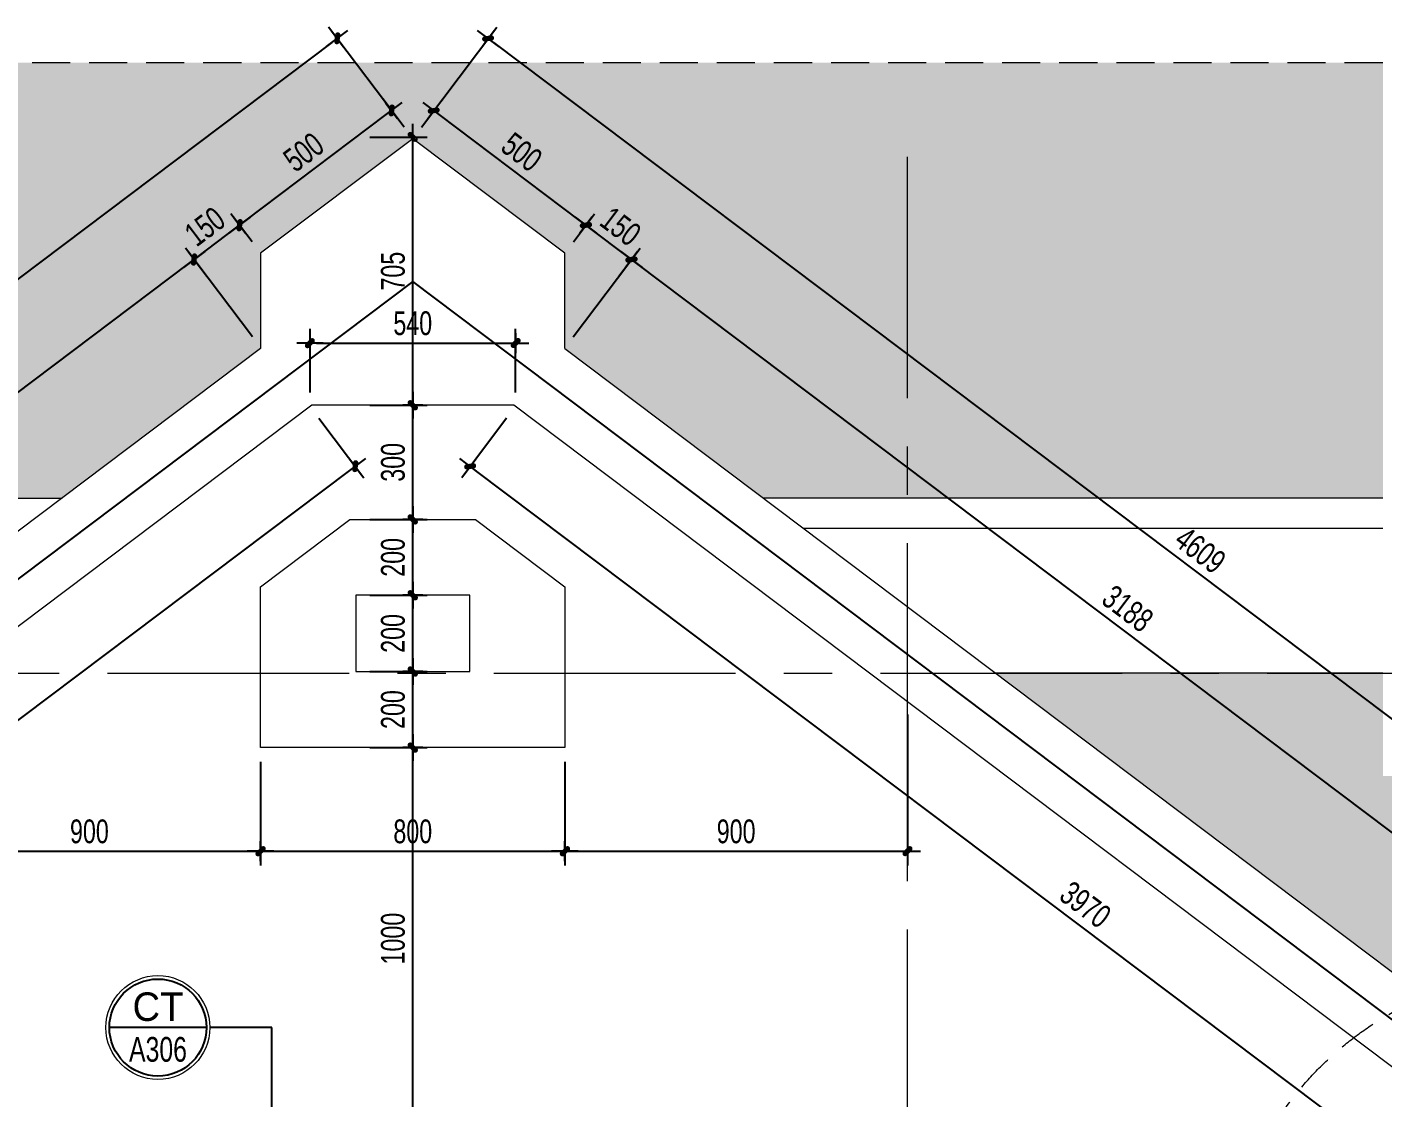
# Model space of a CAD drawing. Header units: inches. Extents: x 88947 to 296847, y 35049 to 161062.
# Drawn here: x 241749 to 245313, y 132473 to 135288 of the extents above; entities that cross this region are included whole.
import ezdxf
from ezdxf.enums import TextEntityAlignment as Align

# ---------------------------------------------------------------- set-up
doc = ezdxf.new("R2010")
doc.units = ezdxf.units.IN
doc.header["$MEASUREMENT"] = 0
doc.header["$PDMODE"] = 1
for name, pattern in [('ACAD_ISO03W100', [30, 12, -18]), ('CENTER', [50.8, 31.75, -6.35, 6.35, -6.35]), ('DASHED', [0.75, 0.5, -0.25])]:
    doc.linetypes.add(name, pattern=pattern)
for name, color, linetype, lineweight in [('A-Dims', 145, 'Continuous', 25), ('DIM', 7, 'Continuous', 25), ('HACTH', 8, 'Continuous', 5), ('HATCH', 8, 'Continuous', 5), ('KHUNG 2', 144, 'Continuous', 18), ('KY HIEU', 4, 'Continuous', 25), ('THAY', 3, 'Continuous', 18), ('TRUC', 252, 'ACAD_ISO03W100', 13)]:
    doc.layers.add(name, color=color, linetype=linetype, lineweight=lineweight)
doc.layers.add('NHO', color=8, linetype='Continuous')
doc.layers.add('text', color=2, linetype='Continuous')
doc.styles.add('FRANKO', font='VFRANKO.TTF')
doc.styles.add('TAS-MTEXT', font='VAVOB.TTF', dxfattribs={"width": 0.75})
doc.styles.add('VNI-HELVE-CONDENSE', font='VNARIAL.TTF', dxfattribs={"width": 0.7})
doc.dimstyles.new('TAS-50', dxfattribs={"dimscale": 25, "dimtxt": 2.5, "dimasz": 0.7, "dimexe": 1.5, "dimexo": 1.5, "dimgap": 0.8, "dimtad": 1, "dimdec": 0, "dimzin": 3, "dimdsep": 46, "dimtxsty": 'VNI-HELVE-CONDENSE', "dimblk": 'TICK', "dimcen": 2.5, "dimclrt": 71, "dimazin": 2, "dimtfac": 0.75, "dimtdec": 0, "dimtix": 1, "dimtmove": 2, "dimatfit": 2, "dimldrblk": 'TICK123', "dimfxl": 1.5, "dimtolj": 1, "dimtzin": 0, "dimarcsym": 0})

# ---------------------------------------------------------------- blocks, each defined once
blk = doc.blocks.new('A$C083E62B9')
at = {"layer": 'THAY'}
blk.add_lwpolyline([(-165.2, -500), (165.2, -500), (400, -676.9), (400, -1100), (-400, -1100), (-400, -676.9), (-165.2, -500)], dxfattribs=at)
blk.add_lwpolyline([(150, -699.6), (-150, -699.6), (-150, -900), (150, -900)], close=True, dxfattribs=at)
blk = doc.blocks.new('TICK')
at = {"layer": 'A-Dims', "color": 1}
for p, q in [((-2, 0), (2, 0)), ((0, 1.5), (0, -1.5))]:
    blk.add_line(p, q, dxfattribs=at)
at = {"layer": 'A-Dims', "color": 1, "const_width": 0.788}
blk.add_lwpolyline([(-0.33, -0.35), (0.38, 0.38)], dxfattribs=at)
at = {"layer": 'A-Dims', "color": 1, "const_width": 0.394}
for points in [[(0.24, 0.52, -0.414214), (0.52, 0.52, -1)], [(0.52, 0.52, -0.414214), (0.52, 0.24, -1)], [(-0.47, -0.21, 0.414214), (-0.47, -0.49, 1)], [(-0.47, -0.49, 0.414214), (-0.19, -0.49, 1)]]:
    blk.add_lwpolyline(points, format="xyb", dxfattribs=at)
blk = doc.blocks.new('TICK123')
at = {"layer": 'A-Dims', "color": 1}
blk.add_lwpolyline([(0.05, 0, 0, 0.84, 0), (-2.11, 0, 8.4, 8.4, 0)], format="xyseb", dxfattribs=at)
blk = doc.blocks.new('*D2768')
at = {"layer": 'Defpoints', "color": 0}
for p in [(242613.1, 133393.6), (242763.1, 133393.6), (242613.1, 132389.4)]:
    blk.add_point(p, dxfattribs=at)
at = {"layer": 'DIM', "color": 0, "lineweight": -2}
for p, q in [((242650.6, 133393.6), (242800.6, 133393.6)), ((242763.1, 132406.9), (242763.1, 133376.1)), ((242650.6, 132389.4), (242800.6, 132389.4))]:
    blk.add_line(p, q, dxfattribs=at)
at = {"layer": 'DIM', "color": 0, "lineweight": -2, "xscale": 17.5, "yscale": 17.5, "zscale": 17.5}
for p, rotation in [((242763.1, 133393.6), 90), ((242763.1, 132389.4), 270)]:
    blk.add_blockref('TICK', p, dxfattribs=dict(at, rotation=rotation))
at = {"layer": 'DIM', "color": 71, "insert": (242711.2, 132891.5), "char_height": 62.5, "attachment_point": 5, "rotation": 90, "style": 'VNI-HELVE-CONDENSE'}
blk.add_mtext('\\A1;1000', dxfattribs=at)
blk = doc.blocks.new('*D2769')
at = {"layer": 'Defpoints', "color": 0}
for p in [(242613.1, 133593.6), (242763.1, 133593.6), (242613.1, 133393.6)]:
    blk.add_point(p, dxfattribs=at)
at = {"layer": 'DIM', "color": 0, "lineweight": -2}
for p, q in [((242650.6, 133593.6), (242800.6, 133593.6)), ((242763.1, 133411.1), (242763.1, 133576.1)), ((242650.6, 133393.6), (242800.6, 133393.6))]:
    blk.add_line(p, q, dxfattribs=at)
at = {"layer": 'DIM', "color": 0, "lineweight": -2, "xscale": 17.5, "yscale": 17.5, "zscale": 17.5}
for p, rotation in [((242763.1, 133593.6), 90), ((242763.1, 133393.6), 270)]:
    blk.add_blockref('TICK', p, dxfattribs=dict(at, rotation=rotation))
at = {"layer": 'DIM', "color": 71, "insert": (242711.2, 133493.6), "char_height": 62.5, "attachment_point": 5, "rotation": 90, "style": 'VNI-HELVE-CONDENSE'}
blk.add_mtext('\\A1;200', dxfattribs=at)
blk = doc.blocks.new('*D2770')
at = {"layer": 'Defpoints', "color": 0}
for p in [(242613.1, 133794.1), (242763.1, 133794.1), (242613.1, 133593.6)]:
    blk.add_point(p, dxfattribs=at)
at = {"layer": 'DIM', "color": 0, "lineweight": -2}
for p, q in [((242650.6, 133794.1), (242800.6, 133794.1)), ((242763.1, 133611.1), (242763.1, 133776.6)), ((242650.6, 133593.6), (242800.6, 133593.6))]:
    blk.add_line(p, q, dxfattribs=at)
at = {"layer": 'DIM', "color": 0, "lineweight": -2, "xscale": 17.5, "yscale": 17.5, "zscale": 17.5}
for p, rotation in [((242763.1, 133794.1), 90), ((242763.1, 133593.6), 270)]:
    blk.add_blockref('TICK', p, dxfattribs=dict(at, rotation=rotation))
at = {"layer": 'DIM', "color": 71, "insert": (242711.2, 133693.8), "char_height": 62.5, "attachment_point": 5, "rotation": 90, "style": 'VNI-HELVE-CONDENSE'}
blk.add_mtext('\\A1;200', dxfattribs=at)
blk = doc.blocks.new('*D2771')
at = {"layer": 'Defpoints', "color": 0}
for p in [(242613.1, 133993.6), (242763.1, 133993.6), (242613.1, 133794.1)]:
    blk.add_point(p, dxfattribs=at)
at = {"layer": 'DIM', "color": 0, "lineweight": -2}
for p, q in [((242650.6, 133993.6), (242800.6, 133993.6)), ((242763.1, 133811.6), (242763.1, 133976.1)), ((242650.6, 133794.1), (242800.6, 133794.1))]:
    blk.add_line(p, q, dxfattribs=at)
at = {"layer": 'DIM', "color": 0, "lineweight": -2, "xscale": 17.5, "yscale": 17.5, "zscale": 17.5}
for p, rotation in [((242763.1, 133993.6), 90), ((242763.1, 133794.1), 270)]:
    blk.add_blockref('TICK', p, dxfattribs=dict(at, rotation=rotation))
at = {"layer": 'DIM', "color": 71, "insert": (242711.2, 133893.8), "char_height": 62.5, "attachment_point": 5, "rotation": 90, "style": 'VNI-HELVE-CONDENSE'}
blk.add_mtext('\\A1;200', dxfattribs=at)
blk = doc.blocks.new('*D2772')
at = {"layer": 'Defpoints', "color": 0}
for p in [(242613.1, 134293.6), (242763.1, 134293.6), (242613.1, 133993.6)]:
    blk.add_point(p, dxfattribs=at)
at = {"layer": 'DIM', "color": 0, "lineweight": -2}
for p, q in [((242650.6, 134293.6), (242800.6, 134293.6)), ((242763.1, 134011.1), (242763.1, 134276.1)), ((242650.6, 133993.6), (242800.6, 133993.6))]:
    blk.add_line(p, q, dxfattribs=at)
at = {"layer": 'DIM', "color": 0, "lineweight": -2, "xscale": 17.5, "yscale": 17.5, "zscale": 17.5}
for p, rotation in [((242763.1, 134293.6), 90), ((242763.1, 133993.6), 270)]:
    blk.add_blockref('TICK', p, dxfattribs=dict(at, rotation=rotation))
at = {"layer": 'DIM', "color": 71, "insert": (242711.2, 134143.6), "char_height": 62.5, "attachment_point": 5, "rotation": 90, "style": 'VNI-HELVE-CONDENSE'}
blk.add_mtext('\\A1;300', dxfattribs=at)
blk = doc.blocks.new('*D2773')
at = {"layer": 'Defpoints', "color": 0}
for p in [(242613.1, 134998.8), (242763.1, 134998.8), (242613.1, 134293.6)]:
    blk.add_point(p, dxfattribs=at)
at = {"layer": 'DIM', "color": 0, "lineweight": -2}
for p, q in [((242650.6, 134998.8), (242800.6, 134998.8)), ((242763.1, 134311.1), (242763.1, 134981.3)), ((242650.6, 134293.6), (242800.6, 134293.6))]:
    blk.add_line(p, q, dxfattribs=at)
at = {"layer": 'DIM', "color": 0, "lineweight": -2, "xscale": 17.5, "yscale": 17.5, "zscale": 17.5}
for p, rotation in [((242763.1, 134998.8), 90), ((242763.1, 134293.6), 270)]:
    blk.add_blockref('TICK', p, dxfattribs=dict(at, rotation=rotation))
at = {"layer": 'DIM', "color": 71, "insert": (242711.2, 134646.2), "char_height": 62.5, "attachment_point": 5, "rotation": 90, "style": 'VNI-HELVE-CONDENSE'}
blk.add_mtext('\\A1;705', dxfattribs=at)
blk = doc.blocks.new('*D2774')
at = {"layer": 'Defpoints', "color": 0}
for p in [(243033.2, 134457.1), (242493, 134289.4), (243033.2, 134289.4)]:
    blk.add_point(p, dxfattribs=at)
at = {"layer": 'DIM', "color": 0, "lineweight": -2}
for p, q in [((242493, 134326.9), (242493, 134494.6)), ((243033.2, 134326.9), (243033.2, 134494.6)), ((242510.5, 134457.1), (243015.7, 134457.1))]:
    blk.add_line(p, q, dxfattribs=at)
at = {"layer": 'DIM', "color": 0, "lineweight": -2, "xscale": 17.5, "yscale": 17.5, "zscale": 17.5, "rotation": 180}
blk.add_blockref('TICK', (242493, 134457.1), dxfattribs=at)
at = {"layer": 'DIM', "color": 0, "lineweight": -2, "xscale": 17.5, "yscale": 17.5, "zscale": 17.5}
blk.add_blockref('TICK', (243033.2, 134457.1), dxfattribs=at)
at = {"layer": 'DIM', "color": 71, "insert": (242763.1, 134509), "char_height": 62.5, "attachment_point": 5, "style": 'VNI-HELVE-CONDENSE'}
blk.add_mtext('\\A1;540', dxfattribs=at)
blk = doc.blocks.new('*D2775')
at = {"layer": 'Defpoints', "color": 0}
for p in [(241463.1, 133514), (242363.1, 133393.6), (242363.1, 133121.1)]:
    blk.add_point(p, dxfattribs=at)
at = {"layer": 'DIM', "color": 0, "lineweight": -2}
for p, q in [((241463.1, 133476.5), (241463.1, 133083.6)), ((242363.1, 133356.1), (242363.1, 133083.6)), ((241480.6, 133121.1), (242345.6, 133121.1))]:
    blk.add_line(p, q, dxfattribs=at)
at = {"layer": 'DIM', "color": 0, "lineweight": -2, "xscale": 17.5, "yscale": 17.5, "zscale": 17.5, "rotation": 180}
blk.add_blockref('TICK', (241463.1, 133121.1), dxfattribs=at)
at = {"layer": 'DIM', "color": 0, "lineweight": -2, "xscale": 17.5, "yscale": 17.5, "zscale": 17.5}
blk.add_blockref('TICK', (242363.1, 133121.1), dxfattribs=at)
at = {"layer": 'DIM', "color": 71, "insert": (241913.1, 133173), "char_height": 62.5, "attachment_point": 5, "style": 'VNI-HELVE-CONDENSE'}
blk.add_mtext('\\A1;900', dxfattribs=at)
blk = doc.blocks.new('*D2776')
at = {"layer": 'Defpoints', "color": 0}
for p in [(242363.1, 133393.6), (243163.1, 133393.6), (243163.1, 133121.1)]:
    blk.add_point(p, dxfattribs=at)
at = {"layer": 'DIM', "color": 0, "lineweight": -2}
for p, q in [((242363.1, 133356.1), (242363.1, 133083.6)), ((243163.1, 133356.1), (243163.1, 133083.6)), ((242380.6, 133121.1), (243145.6, 133121.1))]:
    blk.add_line(p, q, dxfattribs=at)
at = {"layer": 'DIM', "color": 0, "lineweight": -2, "xscale": 17.5, "yscale": 17.5, "zscale": 17.5, "rotation": 180}
blk.add_blockref('TICK', (242363.1, 133121.1), dxfattribs=at)
at = {"layer": 'DIM', "color": 0, "lineweight": -2, "xscale": 17.5, "yscale": 17.5, "zscale": 17.5}
blk.add_blockref('TICK', (243163.1, 133121.1), dxfattribs=at)
at = {"layer": 'DIM', "color": 71, "insert": (242763.1, 133173), "char_height": 62.5, "attachment_point": 5, "style": 'VNI-HELVE-CONDENSE'}
blk.add_mtext('\\A1;800', dxfattribs=at)
blk = doc.blocks.new('*D2777')
at = {"layer": 'Defpoints', "color": 0}
for p in [(244063.1, 133518.3), (243163.1, 133393.6), (244063.1, 133121.1)]:
    blk.add_point(p, dxfattribs=at)
at = {"layer": 'DIM', "color": 0, "lineweight": -2}
for p, q in [((244063.1, 133480.8), (244063.1, 133083.6)), ((243163.1, 133356.1), (243163.1, 133083.6)), ((243180.6, 133121.1), (244045.6, 133121.1))]:
    blk.add_line(p, q, dxfattribs=at)
at = {"layer": 'DIM', "color": 0, "lineweight": -2, "xscale": 17.5, "yscale": 17.5, "zscale": 17.5, "rotation": 180}
blk.add_blockref('TICK', (243163.1, 133121.1), dxfattribs=at)
at = {"layer": 'DIM', "color": 0, "lineweight": -2, "xscale": 17.5, "yscale": 17.5, "zscale": 17.5}
blk.add_blockref('TICK', (244063.1, 133121.1), dxfattribs=at)
at = {"layer": 'DIM', "color": 71, "insert": (243613.1, 133173), "char_height": 62.5, "attachment_point": 5, "style": 'VNI-HELVE-CONDENSE'}
blk.add_mtext('\\A1;900', dxfattribs=at)
blk = doc.blocks.new('*D2781')
at = {"layer": 'Defpoints', "color": 0}
for p in [(242307.9, 134767.1), (242363.5, 134693.3), (242243.7, 134603.1)]:
    blk.add_point(p, dxfattribs=at)
at = {"layer": 'DIM', "color": 0, "lineweight": -2}
for p, q in [((242340.9, 134723.3), (242285.3, 134797)), ((242202.1, 134687.4), (242293.9, 134756.5)), ((242221.2, 134633.1), (242165.6, 134706.8))]:
    blk.add_line(p, q, dxfattribs=at)
at = {"layer": 'DIM', "color": 0, "lineweight": -2, "xscale": 17.5, "yscale": 17.5, "zscale": 17.5}
for p, rotation in [((242307.9, 134767.1), 36.99999999970279), ((242188.2, 134676.8), 216.9999999997028)]:
    blk.add_blockref('TICK', p, dxfattribs=dict(at, rotation=rotation))
at = {"layer": 'DIM', "color": 71, "insert": (242216.8, 134763.4), "char_height": 62.5, "attachment_point": 5, "rotation": 37, "style": 'VNI-HELVE-CONDENSE'}
blk.add_mtext('\\A1;150', dxfattribs=at)
blk = doc.blocks.new('*D2782')
at = {"layer": 'Defpoints', "color": 0}
for p in [(242707.5, 135068.2), (242763.1, 134994.5), (242363.5, 134693.3)]:
    blk.add_point(p, dxfattribs=at)
at = {"layer": 'DIM', "color": 0, "lineweight": -2}
for p, q in [((242740.5, 135024.4), (242685, 135098.2)), ((242321.9, 134777.6), (242693.6, 135057.7)), ((242340.9, 134723.3), (242285.3, 134797))]:
    blk.add_line(p, q, dxfattribs=at)
at = {"layer": 'DIM', "color": 0, "lineweight": -2, "xscale": 17.5, "yscale": 17.5, "zscale": 17.5}
for p, rotation in [((242707.5, 135068.2), 36.99999999970279), ((242307.9, 134767.1), 216.9999999997028)]:
    blk.add_blockref('TICK', p, dxfattribs=dict(at, rotation=rotation))
at = {"layer": 'DIM', "color": 71, "insert": (242476.5, 134959.1), "char_height": 62.5, "attachment_point": 5, "rotation": 37, "style": 'VNI-HELVE-CONDENSE'}
blk.add_mtext('\\A1;500', dxfattribs=at)
blk = doc.blocks.new('*D2783')
at = {"layer": 'Defpoints', "color": 0}
for p in [(242763.1, 134994.5), (238884, 132484.4), (239112.6, 132181)]:
    blk.add_point(p, dxfattribs=at)
at = {"layer": 'DIM', "color": 0, "lineweight": -2}
for p, q in [((242740.5, 135024.4), (242542, 135287.8)), ((242550.6, 135247.4), (238898, 132494.9)), ((239090.1, 132211), (238861.5, 132514.3))]:
    blk.add_line(p, q, dxfattribs=at)
at = {"layer": 'DIM', "color": 0, "lineweight": -2, "xscale": 17.5, "yscale": 17.5, "zscale": 17.5}
for p, rotation in [((242564.6, 135257.9), 36.99999999970282), ((238884, 132484.4), 216.9999999997028)]:
    blk.add_blockref('TICK', p, dxfattribs=dict(at, rotation=rotation))
at = {"layer": 'DIM', "color": 71, "insert": (240693.1, 133912.6), "char_height": 62.5, "attachment_point": 5, "rotation": 37, "style": 'VNI-HELVE-CONDENSE'}
blk.add_mtext('\\A1;4609', dxfattribs=at)
blk = doc.blocks.new('*D2784')
at = {"layer": 'Defpoints', "color": 0}
for p in [(242188.2, 134676.8), (242364.1, 134443.4), (239817.8, 132524.6)]:
    blk.add_point(p, dxfattribs=at)
at = {"layer": 'DIM', "color": 0, "lineweight": -2}
for p, q in [((242341.5, 134473.3), (242165.6, 134706.8)), ((239655.9, 132768.6), (242174.2, 134666.3)), ((239795.2, 132554.6), (239619.3, 132788))]:
    blk.add_line(p, q, dxfattribs=at)
at = {"layer": 'DIM', "color": 0, "lineweight": -2, "xscale": 17.5, "yscale": 17.5, "zscale": 17.5}
for p, rotation in [((242188.2, 134676.8), 36.99999999970279), ((239641.9, 132758.1), 216.9999999997028)]:
    blk.add_blockref('TICK', p, dxfattribs=dict(at, rotation=rotation))
at = {"layer": 'DIM', "color": 71, "insert": (240883.8, 133758.9), "char_height": 62.5, "attachment_point": 5, "rotation": 37, "style": 'VNI-HELVE-CONDENSE'}
blk.add_mtext('\\A1;3188', dxfattribs=at)
blk = doc.blocks.new('*D2788')
at = {"layer": 'Defpoints', "color": 0}
for p in [(243218.3, 134767.1), (243162.7, 134693.3), (243282.5, 134603.1)]:
    blk.add_point(p, dxfattribs=at)
at = {"layer": 'DIM', "color": 0, "lineweight": -2}
for p, q in [((243185.3, 134723.3), (243240.9, 134797)), ((243324, 134687.4), (243232.3, 134756.5)), ((243305, 134633.1), (243360.6, 134706.8))]:
    blk.add_line(p, q, dxfattribs=at)
at = {"layer": 'DIM', "color": 0, "lineweight": -2, "xscale": 17.5, "yscale": 17.5, "zscale": 17.5}
for p, rotation in [((243218.3, 134767.1), 142.9999999986278), ((243338, 134676.8), 322.9999999986278)]:
    blk.add_blockref('TICK', p, dxfattribs=dict(at, rotation=rotation))
at = {"layer": 'DIM', "color": 71, "insert": (243309.4, 134763.4), "char_height": 62.5, "attachment_point": 5, "rotation": 323, "style": 'VNI-HELVE-CONDENSE'}
blk.add_mtext('\\A1;150', dxfattribs=at)
blk = doc.blocks.new('*D2789')
at = {"layer": 'Defpoints', "color": 0}
for p in [(242818.7, 135068.2), (242763.1, 134994.5), (243162.7, 134693.3)]:
    blk.add_point(p, dxfattribs=at)
at = {"layer": 'DIM', "color": 0, "lineweight": -2}
for p, q in [((242785.7, 135024.4), (242841.2, 135098.2)), ((243204.3, 134777.6), (242832.6, 135057.7)), ((243185.3, 134723.3), (243240.9, 134797))]:
    blk.add_line(p, q, dxfattribs=at)
at = {"layer": 'DIM', "color": 0, "lineweight": -2, "xscale": 17.5, "yscale": 17.5, "zscale": 17.5}
for p, rotation in [((242818.7, 135068.2), 142.9999999986278), ((243218.3, 134767.1), 322.9999999986278)]:
    blk.add_blockref('TICK', p, dxfattribs=dict(at, rotation=rotation))
at = {"layer": 'DIM', "color": 71, "insert": (243049.7, 134959.1), "char_height": 62.5, "attachment_point": 5, "rotation": 323, "style": 'VNI-HELVE-CONDENSE'}
blk.add_mtext('\\A1;500', dxfattribs=at)
blk = doc.blocks.new('*D2790')
at = {"layer": 'Defpoints', "color": 0}
for p in [(242763.1, 134994.5), (246642.1, 132484.4), (246413.6, 132181)]:
    blk.add_point(p, dxfattribs=at)
at = {"layer": 'DIM', "color": 0, "lineweight": -2}
for p, q in [((242785.7, 135024.4), (242984.2, 135287.8)), ((242975.6, 135247.4), (246628.2, 132494.9)), ((246436.1, 132211), (246664.7, 132514.3))]:
    blk.add_line(p, q, dxfattribs=at)
at = {"layer": 'DIM', "color": 0, "lineweight": -2, "xscale": 17.5, "yscale": 17.5, "zscale": 17.5}
for p, rotation in [((242961.6, 135257.9), 142.9999999986278), ((246642.1, 132484.4), 322.9999999986278)]:
    blk.add_blockref('TICK', p, dxfattribs=dict(at, rotation=rotation))
at = {"layer": 'DIM', "color": 71, "insert": (244833.1, 133912.6), "char_height": 62.5, "attachment_point": 5, "rotation": 323, "style": 'VNI-HELVE-CONDENSE'}
blk.add_mtext('\\A1;4609', dxfattribs=at)
blk = doc.blocks.new('*D2791')
at = {"layer": 'Defpoints', "color": 0}
for p in [(243338, 134676.8), (243162.1, 134443.4), (245708.4, 132524.6)]:
    blk.add_point(p, dxfattribs=at)
at = {"layer": 'DIM', "color": 0, "lineweight": -2}
for p, q in [((243184.7, 134473.3), (243360.6, 134706.8)), ((245870.3, 132768.6), (243352, 134666.3)), ((245731, 132554.6), (245906.9, 132788))]:
    blk.add_line(p, q, dxfattribs=at)
at = {"layer": 'DIM', "color": 0, "lineweight": -2, "xscale": 17.5, "yscale": 17.5, "zscale": 17.5}
for p, rotation in [((243338, 134676.8), 142.9999999986278), ((245884.3, 132758.1), 322.9999999986278)]:
    blk.add_blockref('TICK', p, dxfattribs=dict(at, rotation=rotation))
at = {"layer": 'DIM', "color": 71, "insert": (244642.4, 133758.9), "char_height": 62.5, "attachment_point": 5, "rotation": 323, "style": 'VNI-HELVE-CONDENSE'}
blk.add_mtext('\\A1;3188', dxfattribs=at)
blk = doc.blocks.new('*D2792')
at = {"layer": 'Defpoints', "color": 0}
for p in [(242494, 134289.4), (242611.8, 134133), (239322.8, 131901.5)]:
    blk.add_point(p, dxfattribs=at)
at = {"layer": 'DIM', "color": 0, "lineweight": -2}
for p, q in [((242516.6, 134259.4), (242634.3, 134103)), ((239454.5, 131755.7), (242597.8, 134122.5)), ((239345.3, 131871.6), (239463.1, 131715.2))]:
    blk.add_line(p, q, dxfattribs=at)
at = {"layer": 'DIM', "color": 0, "lineweight": -2, "xscale": 17.5, "yscale": 17.5, "zscale": 17.5}
for p, rotation in [((242611.8, 134133), 36.97832087007659), ((239440.5, 131745.1), 216.9783208700766)]:
    blk.add_blockref('TICK', p, dxfattribs=dict(at, rotation=rotation))
at = {"layer": 'DIM', "color": 71, "insert": (240994.9, 132980.5), "char_height": 62.5, "attachment_point": 5, "rotation": 36.9783, "style": 'VNI-HELVE-CONDENSE'}
blk.add_mtext('\\A1;3970', dxfattribs=at)
blk = doc.blocks.new('*D2793')
at = {"layer": 'Defpoints', "color": 0}
for p in [(243032.2, 134289.4), (242914.4, 134133), (246203.4, 131901.5)]:
    blk.add_point(p, dxfattribs=at)
at = {"layer": 'DIM', "color": 0, "lineweight": -2}
for p, q in [((243009.6, 134259.4), (242891.9, 134103)), ((246071.7, 131755.7), (242928.4, 134122.5)), ((246180.9, 131871.6), (246063.1, 131715.2))]:
    blk.add_line(p, q, dxfattribs=at)
at = {"layer": 'DIM', "color": 0, "lineweight": -2, "xscale": 17.5, "yscale": 17.5, "zscale": 17.5}
for p, rotation in [((242914.4, 134133), 143.0216791299234), ((246085.7, 131745.1), 323.0216791299234)]:
    blk.add_blockref('TICK', p, dxfattribs=dict(at, rotation=rotation))
at = {"layer": 'DIM', "color": 71, "insert": (244531.3, 132980.5), "char_height": 62.5, "attachment_point": 5, "rotation": 323.0217, "style": 'VNI-HELVE-CONDENSE'}
blk.add_mtext('\\A1;3970', dxfattribs=at)
blk = doc.blocks.new('*D2794')
at = {"layer": 'Defpoints', "color": 0}
for p in [(244313.6, 133325.3), (245809, 132023.8), (246202.9, 131901.5), (246047.6, 131751.5), (246097.6, 131751.5)]:
    blk.add_point(p, dxfattribs=at)
at = {"layer": 'DIM', "color": 0, "lineweight": -2}
blk.add_line((246010.1, 131751.5), (245712, 131751.5), dxfattribs=at)
blk.add_arc((246402, 131751.5), 652.5, 144.5366, 178.4633, dxfattribs=at)
at = {"layer": 'DIM', "color": 0, "lineweight": -2, "xscale": 17.5, "yscale": 17.5, "zscale": 17.5}
for p, rotation in [((245880.9, 132144.2), 53.76825566658695), ((245749.5, 131751.5), 269.2316328176317)]:
    blk.add_blockref('TICK', p, dxfattribs=dict(at, rotation=rotation))
at = {"layer": 'DIM', "color": 71, "insert": (245734, 131975), "char_height": 62.5, "attachment_point": 5, "rotation": 71.4999, "style": 'VNI-HELVE-CONDENSE'}
blk.add_mtext('\\A1;37°', dxfattribs=at)

msp = doc.modelspace()

# ---------------------------------------------------------------- hatches: boundary and pattern name
at = {"layer": 'HACTH'}
h = msp.add_hatch(dxfattribs=at)
h.set_pattern_fill('TILE_02', color=256, scale=100, style=0, pattern_type=2)
h.set_pattern_definition([(0, (236987.56, 133607.68), (200, 100), [25, -175]), (0, (236987.56, 133620.18), (200, 100), [25, -75]), (0, (237087.56, 133632.68), (200, 100), [25, -175]), (0, (236937.56, 133570.18), (200, 100), [12.5, -100, 12.5, -75]), (45, (236950.06, 133595.18), (0, 100.00003), [17.6777, -265.165]), (45, (236937.56, 133632.68), (0, 100.00003), [12.63, -270.2127]), (45, (236937.56, 133645.18), (0, 100.00003), [15.15, -267.6927]), (135, (237062.56, 133645.18), (0, 100.00003), [15.15, -267.6927]), (135, (237062.56, 133632.68), (0, 100.00003), [12.63, -270.2127]), (135, (237050.06, 133595.18), (0, 100.00003), [17.6777, -265.165]), (26.565, (236962.56, 133595.18), (5e-05, 100), [27.951, -195.656]), (26.565, (236962.56, 133607.68), (5e-05, 100), [27.951, -195.656]), (26.565, (236912.56, 133620.18), (5e-05, 100), [27.951, -195.656]), (26.565, (236912.56, 133632.68), (5e-05, 100), [27.951, -195.656]), (63.43495, (236937.562, 133570.18), (-5e-05, 100), [27.951, -419.2627]), (63.43495, (236950.062, 133570.18), (-5e-05, 100), [27.951, -419.2627]), (116.56505, (237050.062, 133570.18), (5e-05, 100), [27.951, -419.2627]), (116.56505, (237062.562, 133570.18), (5e-05, 100), [27.951, -419.2627]), (153.435, (237037.56, 133595.18), (-5e-05, 100), [27.951, -195.656]), (153.435, (237037.56, 133607.68), (-5e-05, 100), [27.951, -195.656]), (153.435, (237087.56, 133620.18), (-5e-05, 100), [27.951, -195.656]), (153.435, (237087.56, 133632.68), (-5e-05, 100), [27.951, -195.656]), (82.87498, (236937.562, 133570.18), (-2.5e-05, 100.000016), [100.7782, -1511.6733]), (97.12502, (237062.562, 133570.18), (2.5e-05, 100.000016), [100.7782, -1511.6733])])
h.paths.add_polyline_path([(241563.1, 135194.5), (240213.1, 135194.5), (240213.1, 134049.8), (241563.1, 134049.8)])
h.paths.add_polyline_path([(243963.1, 135194.5), (241563.1, 135194.5), (241563.1, 134049.8), (241841.7, 134049.8), (242363.1, 134442.6), (242363.1, 134693.1), (242763.1, 134994.5), (243163.1, 134693.1), (243163.1, 134442.6), (243684.5, 134049.8), (243963.1, 134049.8)])
h.paths.add_polyline_path([(245313.1, 135194.5), (243963.1, 135194.5), (243963.1, 134049.8), (245313.1, 134049.8)])
h = msp.add_hatch(dxfattribs=at)
h.set_pattern_fill('TILE_02', color=256, scale=100, style=0, pattern_type=2)
h.set_pattern_definition([(0, (244469.89, 133192.87), (200, 100), [25, -175]), (0, (244469.89, 133205.37), (200, 100), [25, -75]), (0, (244569.89, 133217.87), (200, 100), [25, -175]), (0, (244419.89, 133155.37), (200, 100), [12.5, -100, 12.5, -75]), (45, (244432.39, 133180.37), (0, 100), [17.678, -265.165]), (45, (244419.89, 133217.87), (0, 100), [12.63, -270.213]), (45, (244419.89, 133230.37), (0, 100), [15.15, -267.693]), (135, (244544.89, 133230.37), (0, 100), [15.15, -267.693]), (135, (244544.89, 133217.87), (0, 100), [12.63, -270.213]), (135, (244532.39, 133180.37), (0, 100), [17.678, -265.165]), (26.565, (244444.89, 133180.37), (5e-05, 100), [27.951, -195.656]), (26.565, (244444.89, 133192.87), (5e-05, 100), [27.951, -195.656]), (26.565, (244394.89, 133205.37), (5e-05, 100), [27.951, -195.656]), (26.565, (244394.89, 133217.87), (5e-05, 100), [27.951, -195.656]), (63.435, (244419.89, 133155.367), (-5e-05, 100), [27.951, -419.2627]), (63.435, (244432.39, 133155.367), (-5e-05, 100), [27.951, -419.2627]), (116.565, (244532.39, 133155.367), (5e-05, 100), [27.951, -419.2627]), (116.565, (244544.89, 133155.367), (5e-05, 100), [27.951, -419.2627]), (153.435, (244519.89, 133180.37), (-5e-05, 100), [27.951, -195.656]), (153.435, (244519.89, 133192.87), (-5e-05, 100), [27.951, -195.656]), (153.435, (244569.89, 133205.37), (-5e-05, 100), [27.951, -195.656]), (153.435, (244569.89, 133217.87), (-5e-05, 100), [27.951, -195.656]), (82.875, (244419.89, 133155.367), (-2.5e-05, 100.000016), [100.778, -1511.6733]), (97.125, (244544.89, 133155.367), (2.5e-05, 100.000016), [100.778, -1511.6733])])
h.paths.add_polyline_path([(245313.1, 133589.4), (244295.4, 133589.4), (245429.3, 132734.9), (245463.1, 132734.9), (245463.1, 133318.6), (245313.1, 133318.6)])
h.paths.add_polyline_path([(246613.1, 133589.4), (246613.1, 135194.5), (245613.1, 135194.5), (245613.1, 133589.4)])
h.paths.add_polyline_path([(246613.1, 132734.9), (246613.1, 133589.4), (245613.1, 133589.4), (245613.1, 133318.6), (245463.1, 133318.6), (245463.1, 132734.9)])

# ---------------------------------------------------------------- linework, layer by layer
at = {"layer": 'Defpoints'}
msp.add_lwpolyline([(246263.1, 131981.4), (242763.1, 134618.8), (239263.1, 131981.4)], dxfattribs=at)
at = {"layer": 'KHUNG 2', "linetype": 'DASHED', "ltscale": 200}
msp.add_lwpolyline([(238912.6, 135194.5), (246613.1, 135194.5), (246613.1, 131117.5), (238912.6, 131117.5)], close=True, dxfattribs=at)
msp.add_circle((245755.8, 131947.1), 858.6, dxfattribs=at)
at = {"layer": 'KY HIEU'}
msp.add_line((242220.7, 132657.6), (241965.7, 132657.6), dxfattribs=at)
at = {"layer": 'KY HIEU', "const_width": 2.75}
msp.add_lwpolyline([(241965.9, 132657.6, 1), (242220.6, 132657.6, 1)], format="xyb", close=True, dxfattribs=at)
at = {"layer": 'NHO'}
msp.add_circle((242093.2, 132657.6), 127.5, dxfattribs=at)
at = {"layer": 'THAY'}
for points in [[(243163.1, 134442.6), (243163.1, 134693.1), (242763.1, 134994.5), (242363.1, 134693.1), (242363.1, 134442.6)], [(242363.1, 134442.6), (239817.8, 132524.6)], [(243163.1, 134442.6), (245708.4, 132524.6)], [(246202.9, 131901.5), (243028.5, 134293.6), (242497.7, 134293.6), (239323.3, 131901.5)], [(240213.1, 134049.8), (241841.7, 134049.8)], [(245313.1, 134049.8), (243684.5, 134049.8)], [(245313.1, 133969.9), (243790.4, 133969.9)], [(245313.1, 133589.4), (244295.4, 133589.4)]]:
    msp.add_lwpolyline(points, dxfattribs=at)
at = {"layer": 'THAY', "color": 8}
msp.add_circle((242093.2, 132657.6), 136.6, dxfattribs=at)
at = {"layer": 'TRUC', "linetype": 'CENTER', "ltscale": 20}
for points in [[(244063.1, 130248.2), (244063.1, 135051.2)], [(238912.6, 133589.4), (246613.1, 133589.4)]]:
    msp.add_lwpolyline(points, dxfattribs=at)

# ---------------------------------------------------------------- block references
at = {"layer": 'HATCH'}
msp.add_blockref('A$C083E62B9', (242763.1, 134493.6), dxfattribs=at)

# ---------------------------------------------------------------- texts
at = {"layer": 'text', "style": 'FRANKO'}
msp.add_text('CT', height=75, dxfattribs=at).set_placement((242093.4, 132675), align=Align.CENTER)
at = {"layer": 'text', "style": 'TAS-MTEXT', "width": 0.75}
msp.add_text('A306', height=65, dxfattribs=at).set_placement((242093.4, 132567.8), align=Align.CENTER)

# ---------------------------------------------------------------- dimensions: what is measured, and where the dimension line sits
at = {"layer": 'DIM'}
for base, p1, p2, angle, picture, middle in [((238884, 132484.4), (242763.1, 134994.5), (239112.6, 132181), 217, '*D2783', (240693.1, 133912.6)), ((246642.1, 132484.4), (242763.1, 134994.5), (246413.6, 132181), 323, '*D2790', (244833.1, 133912.6)), ((242707.5, 135068.2), (242363.5, 134693.3), (242763.1, 134994.5), 217, '*D2782', (242476.5, 134959.1)), ((242818.7, 135068.2), (243162.7, 134693.3), (242763.1, 134994.5), 323, '*D2789', (243049.7, 134959.1)), ((242763.1, 134998.8), (242613.1, 134293.6), (242613.1, 134998.8), 90, '*D2773', (242711.2, 134646.2)), ((242307.9, 134767.1), (242243.7, 134603.1), (242363.5, 134693.3), 217, '*D2781', (242216.8, 134763.4)), ((243218.3, 134767.1), (243282.5, 134603.1), (243162.7, 134693.3), 323, '*D2788', (243309.4, 134763.4)), ((242188.2, 134676.8), (239817.8, 132524.6), (242364.1, 134443.4), 217, '*D2784', (240883.8, 133758.9)), ((243338, 134676.8), (245708.4, 132524.6), (243162.1, 134443.4), 323, '*D2791', (244642.4, 133758.9)), ((242763.1, 134293.6), (242613.1, 133993.6), (242613.1, 134293.6), 90, '*D2772', (242711.2, 134143.6)), ((242763.0917, 133993.6317), (242613.0917, 133794.0666), (242613.0917, 133993.6317), 90, '*D2771', (242711.2022, 133893.8491)), ((242763.0917, 133794.0666), (242613.0917, 133593.6317), (242613.0917, 133794.0666), 90, '*D2770', (242711.2022, 133693.8491)), ((242763.1, 133593.6), (242613.1, 133393.6), (242613.1, 133593.6), 90, '*D2769', (242711.2, 133493.6))]:
    dim = msp.add_linear_dim(base=base, p1=p1, p2=p2, angle=angle, dimstyle='TAS-50', dxfattribs=at)
    dim.commit()
    dim.dimension.update_dxf_attribs({"geometry": picture, "text_midpoint": middle})
for base, p1, p2, picture, middle in [((243033.2, 134457.1), (242493, 134289.4), (243033.2, 134289.4), '*D2774', (242763.1, 134509)), ((242363.1, 133121.1), (241463.1, 133514), (242363.1, 133393.6), '*D2775', (241913.1, 133173)), ((244063.1, 133121.1), (243163.1, 133393.6), (244063.1, 133518.3), '*D2777', (243613.1, 133173)), ((243163.1, 133121.1), (242363.1, 133393.6), (243163.1, 133393.6), '*D2776', (242763.1, 133173))]:
    dim = msp.add_linear_dim(base=base, p1=p1, p2=p2, dimstyle='TAS-50', dxfattribs=at)
    dim.commit()
    dim.dimension.update_dxf_attribs({"geometry": picture, "text_midpoint": middle})
for p1, p2, distance, picture, middle in [((239322.8, 131901.5), (242494, 134289.4), -195.8, '*D2792', (240994.9, 132980.5)), ((246203.4, 131901.5), (243032.2, 134289.4), 195.8, '*D2793', (244531.3, 132980.5))]:
    dim = msp.add_aligned_dim(p1=p1, p2=p2, distance=distance, dimstyle='TAS-50', dxfattribs=at)
    dim.commit()
    dim.dimension.update_dxf_attribs({"geometry": picture, "text_midpoint": middle})
dim = msp.add_linear_dim(base=(242763.1, 133393.6), p1=(242613.1, 132389.4), p2=(242613.1, 133393.6), angle=90, text='1000', dimstyle='TAS-50', dxfattribs=at)
dim.commit()
dim.dimension.update_dxf_attribs({"geometry": '*D2768', "text_midpoint": (242711.2, 132891.5)})
dim = msp.add_angular_dim_2l(base=(245809, 132023.8), line1=((246097.6, 131751.5), (246047.6, 131751.5)), line2=((246202.9, 131901.5), (244313.6, 133325.3)), dimstyle='TAS-50', dxfattribs=at)
dim.commit()
dim.dimension.update_dxf_attribs({"geometry": '*D2794', "text_midpoint": (245734, 131975)})

# ---------------------------------------------------------------- leaders
at = {"layer": 'THAY'}
msp.add_leader([(242393, 132019.8), (242393, 132657.6), (242229.8, 132657.6)], dimstyle='TAS-50', override={"dimgap": 0.8, "dimtad": 0}, dxfattribs=at)

doc.saveas('drawing.dxf')
